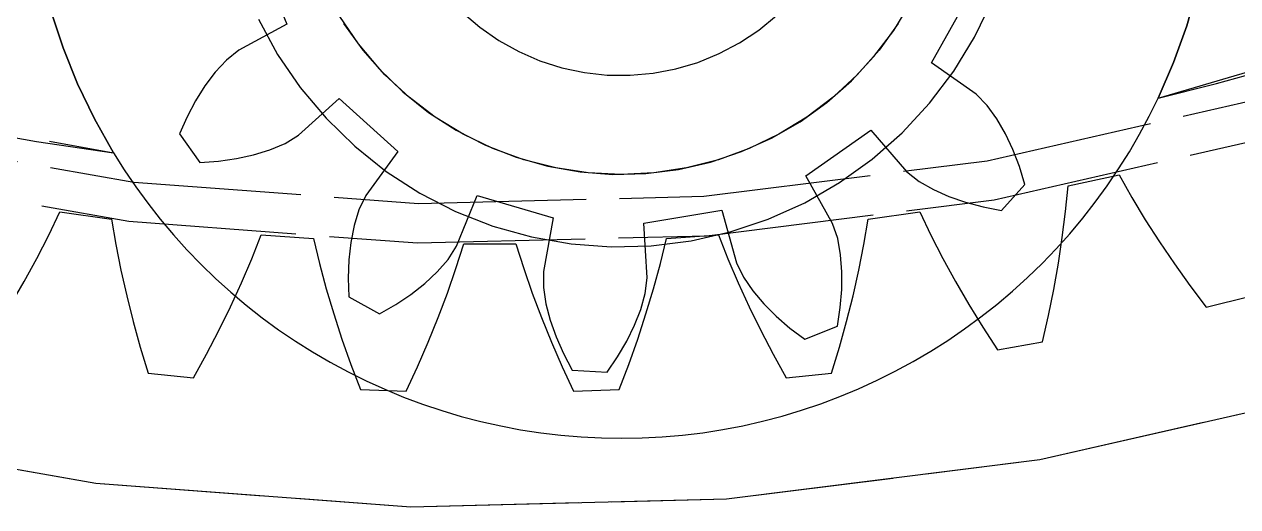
# Model space of a CAD drawing. Header units: millimetres. Extents: x -9 to 234, y -53 to 196.
# Drawn here: x 21.72 to 30.92, y 121.71 to 125.36 of the extents above; entities that cross this region are included whole.
import ezdxf

# ---------------------------------------------------------------- set-up
doc = ezdxf.new("R2010")
doc.units = ezdxf.units.MM
doc.linetypes.add('DASHED', pattern=[1.524, 1.27, -0.254])
doc.layers.add('HIDDEN', color=8, linetype='DASHED')
doc.layers.add('VISIBLE', color=7, linetype='CONTINUOUS')

msp = doc.modelspace()

# ---------------------------------------------------------------- linework, layer by layer
at = {"layer": 'HIDDEN'}
for points in [[(12.40764, 127.83736), (14.25, 126.64744), (16.20168, 125.64687), (18.24329, 124.8456), (20.35454, 124.25159), (22.51444, 123.87074), (24.70152, 123.70684), (26.89406, 123.76152), (29.07026, 124.03423), (31.20849, 124.52227), (33.2875, 125.22078), (35.28663, 126.12282), (37.18602, 127.21943), (38.96678, 128.49971), (40.61121, 129.95093), (42.10298, 131.55867), (43.42725, 133.30696), (44.57087, 135.17841), (45.52248, 137.15443), (46.2726, 139.21539), (46.81379, 141.34078), (47.14068, 143.50951), (47.25, 145.7)], [(12.40764, 127.83736), (14.25, 126.64744), (16.20168, 125.64687), (18.24329, 124.8456), (20.35454, 124.25159), (22.51444, 123.87074), (24.70152, 123.70684), (26.89406, 123.76152), (29.07026, 124.03423), (31.20849, 124.52227), (33.2875, 125.22078), (35.28663, 126.12282), (37.18602, 127.21943), (38.96678, 128.49971), (40.61121, 129.95093), (42.10298, 131.55867), (43.42725, 133.30696), (44.57087, 135.17841), (45.52248, 137.15443), (46.2726, 139.21539), (46.81379, 141.34078), (47.14068, 143.50951), (47.25, 145.7)], [(12.58276, 128.08095), (14.4, 126.90725), (16.32507, 125.92032), (18.33884, 125.12998), (20.4213, 124.54406), (22.55174, 124.16841), (24.709, 124.00674), (26.87164, 124.06068), (29.01817, 124.32967), (31.12724, 124.81105), (33.1779, 125.50004), (35.14977, 126.38978), (37.02325, 127.47144), (38.77973, 128.73426), (40.40174, 130.16569), (41.87316, 131.75151), (43.17938, 133.47595), (44.30741, 135.32189), (45.24603, 137.27096), (45.98593, 139.30381), (46.51974, 141.40023), (46.84217, 143.53938), (46.95, 145.7)], [(12.58276, 128.08095), (14.4, 126.90725), (16.32507, 125.92032), (18.33884, 125.12998), (20.4213, 124.54406), (22.55174, 124.16841), (24.709, 124.00674), (26.87164, 124.06068), (29.01817, 124.32967), (31.12724, 124.81105), (33.1779, 125.50004), (35.14977, 126.38978), (37.02325, 127.47144), (38.77973, 128.73426), (40.40174, 130.16569), (41.87316, 131.75151), (43.17938, 133.47595), (44.30741, 135.32189), (45.24603, 137.27096), (45.98593, 139.30381), (46.51974, 141.40023), (46.84217, 143.53938), (46.95, 145.7)], [(12.58276, 128.08095), (14.4, 126.90725), (16.32507, 125.92032), (18.33884, 125.12998), (20.4213, 124.54406), (22.55174, 124.16841), (24.709, 124.00674), (26.87164, 124.06068), (29.01817, 124.32967), (31.12724, 124.81105), (33.1779, 125.50004), (35.14977, 126.38978), (37.02325, 127.47144), (38.77973, 128.73426), (40.40174, 130.16569), (41.87316, 131.75151), (43.17938, 133.47595), (44.30741, 135.32189), (45.24603, 137.27096), (45.98593, 139.30381), (46.51974, 141.40023), (46.84217, 143.53938), (46.95, 145.7)], [(12.58276, 128.08095), (14.4, 126.90725), (16.32507, 125.92032), (18.33884, 125.12998), (20.4213, 124.54406), (22.55174, 124.16841), (24.709, 124.00674), (26.87164, 124.06068), (29.01817, 124.32967), (31.12724, 124.81105), (33.1779, 125.50004), (35.14977, 126.38978), (37.02325, 127.47144), (38.77973, 128.73426), (40.40174, 130.16569), (41.87316, 131.75151), (43.17938, 133.47595), (44.30741, 135.32189), (45.24603, 137.27096), (45.98593, 139.30381), (46.51974, 141.40023), (46.84217, 143.53938), (46.95, 145.7)], [(13.25, 124.91539), (15.37911, 123.82386), (17.60632, 122.94974), (19.9095, 122.30173), (22.26575, 121.88626), (24.65166, 121.70746), (27.04352, 121.76711), (29.41756, 122.06461), (31.75017, 122.59702), (34.01818, 123.35903), (36.19906, 124.34308), (38.27111, 125.53938), (40.21376, 126.93604), (42.00768, 128.5192), (43.63507, 130.2731), (45.07973, 132.18032), (46.32732, 134.2219), (47.36543, 136.37756), (48.18375, 138.62588), (48.77414, 140.94449), (49.13074, 143.31037), (49.25, 145.7)], [(13.25, 124.91539), (15.37911, 123.82386), (17.60632, 122.94974), (19.9095, 122.30173), (22.26575, 121.88626), (24.65166, 121.70746), (27.04352, 121.76711), (29.41756, 122.06461), (31.75017, 122.59702), (34.01818, 123.35903), (36.19906, 124.34308), (38.27111, 125.53938), (40.21376, 126.93604), (42.00768, 128.5192), (43.63507, 130.2731), (45.07973, 132.18032), (46.32732, 134.2219), (47.36543, 136.37756), (48.18375, 138.62588), (48.77414, 140.94449), (49.13074, 143.31037), (49.25, 145.7)], [(13.25, 124.91539), (15.37911, 123.82386), (17.60632, 122.94974), (19.9095, 122.30173), (22.26575, 121.88626), (24.65166, 121.70746), (27.04352, 121.76711), (29.41756, 122.06461), (31.75017, 122.59702), (34.01818, 123.35903), (36.19906, 124.34308), (38.27111, 125.53938), (40.21376, 126.93604), (42.00768, 128.5192), (43.63507, 130.2731), (45.07973, 132.18032), (46.32732, 134.2219), (47.36543, 136.37756), (48.18375, 138.62588), (48.77414, 140.94449), (49.13074, 143.31037), (49.25, 145.7)], [(13.25, 124.91539), (15.37911, 123.82386), (17.60632, 122.94974), (19.9095, 122.30173), (22.26575, 121.88626), (24.65166, 121.70746), (27.04352, 121.76711), (29.41756, 122.06461), (31.75017, 122.59702), (34.01818, 123.35903), (36.19906, 124.34308), (38.27111, 125.53938), (40.21376, 126.93604), (42.00768, 128.5192), (43.63507, 130.2731), (45.07973, 132.18032), (46.32732, 134.2219), (47.36543, 136.37756), (48.18375, 138.62588), (48.77414, 140.94449), (49.13074, 143.31037), (49.25, 145.7)], [(13.25, 124.91539), (15.37911, 123.82386), (17.60632, 122.94974), (19.9095, 122.30173), (22.26575, 121.88626), (24.65166, 121.70746), (27.04352, 121.76711), (29.41756, 122.06461), (31.75017, 122.59702), (34.01818, 123.35903), (36.19906, 124.34308), (38.27111, 125.53938), (40.21376, 126.93604), (42.00768, 128.5192), (43.63507, 130.2731), (45.07973, 132.18032), (46.32732, 134.2219), (47.36543, 136.37756), (48.18375, 138.62588), (48.77414, 140.94449), (49.13074, 143.31037), (49.25, 145.7)], [(30.31364, 124.8048), (32.24944, 125.37126), (34.12365, 126.11663), (35.91976, 127.03435), (37.62196, 128.11635), (39.21528, 129.35311), (40.68569, 130.73373), (42.02026, 132.24606), (43.20723, 133.87681), (44.23616, 135.61161), (45.098, 137.43519), (45.78515, 139.33151)], [(13.06994, 127.98289), (14.78381, 126.91946), (16.58978, 126.02131), (18.47198, 125.29636), (20.41383, 124.75098), (22.39825, 124.38997)], [(13.6339, 127.60812), (14.13316, 127.29713), (14.64074, 126.99991), (15.15626, 126.71668), (15.67933, 126.44767), (16.20957, 126.19306), (16.74658, 125.95306), (17.28995, 125.72783), (17.83927, 125.51755), (18.39415, 125.32238), (18.95415, 125.14246), (19.51887, 124.97793), (20.08788, 124.82891), (20.66075, 124.69551), (21.23706, 124.57782), (21.81637, 124.47595), (22.39825, 124.38997)], [(23.48497, 125.91903), (23.71229, 125.36438)], [(23.48497, 125.91903), (23.71229, 125.36438)], [(28.59579, 125.0718), (28.88771, 125.59535)], [(28.59579, 125.0718), (28.88771, 125.59535)], [(30.61053, 125.63666), (30.52982, 125.35308), (30.43072, 125.0754), (30.31364, 124.8048)], [(30.31364, 124.8048), (30.43072, 125.0754), (30.52982, 125.35308), (30.61053, 125.63666)], [(23.49643, 125.40269), (23.64185, 125.13566), (23.81313, 124.88444), (24.00857, 124.65151), (24.22624, 124.43921), (24.46396, 124.24963), (24.71938, 124.08466), (24.98996, 123.94595), (25.273, 123.83486), (25.56569, 123.75251), (25.86513, 123.69971), (26.16834, 123.67699), (26.47231, 123.68457), (26.77401, 123.72238), (27.07045, 123.79004), (27.35867, 123.88687), (27.63583, 124.01193), (27.89915, 124.16396), (28.14603, 124.34145), (28.37401, 124.54265), (28.58082, 124.76554), (28.76441, 125.00791), (28.92296, 125.26736), (29.05489, 125.54131)], [(23.49643, 125.40269), (23.64185, 125.13566), (23.81313, 124.88444), (24.00857, 124.65151), (24.22624, 124.43921), (24.46396, 124.24963), (24.71938, 124.08466), (24.98996, 123.94595), (25.273, 123.83486), (25.56569, 123.75251), (25.86513, 123.69971), (26.16834, 123.67699), (26.47231, 123.68457), (26.77401, 123.72238), (27.07045, 123.79004), (27.35867, 123.88687), (27.63583, 124.01193), (27.89915, 124.16396), (28.14603, 124.34145), (28.37401, 124.54265), (28.58082, 124.76554), (28.76441, 125.00791), (28.92296, 125.26736), (29.05489, 125.54131)], [(23.49643, 125.40269), (23.64185, 125.13566), (23.81313, 124.88444), (24.00857, 124.65151), (24.22624, 124.43921), (24.46396, 124.24963), (24.71938, 124.08466), (24.98996, 123.94595), (25.273, 123.83486), (25.56569, 123.75251), (25.86513, 123.69971), (26.16834, 123.67699), (26.47231, 123.68457), (26.77401, 123.72238), (27.07045, 123.79004), (27.35867, 123.88687), (27.63583, 124.01193), (27.89915, 124.16396), (28.14603, 124.34145), (28.37401, 124.54265), (28.58082, 124.76554), (28.76441, 125.00791), (28.92296, 125.26736), (29.05489, 125.54131)], [(23.49643, 125.40269), (23.64185, 125.13566), (23.81313, 124.88444), (24.00857, 124.65151), (24.22624, 124.43921), (24.46396, 124.24963), (24.71938, 124.08466), (24.98996, 123.94595), (25.273, 123.83486), (25.56569, 123.75251), (25.86513, 123.69971), (26.16834, 123.67699), (26.47231, 123.68457), (26.77401, 123.72238), (27.07045, 123.79004), (27.35867, 123.88687), (27.63583, 124.01193), (27.89915, 124.16396), (28.14603, 124.34145), (28.37401, 124.54265), (28.58082, 124.76554), (28.76441, 125.00791), (28.92296, 125.26736), (29.05489, 125.54131)], [(24.11116, 125.42245), (24.25155, 125.21653), (24.41175, 125.02561), (24.59017, 124.85159), (24.78502, 124.69619), (24.99438, 124.56098), (25.21617, 124.44727), (25.44817, 124.35622), (25.68808, 124.28872), (25.93352, 124.24544), (26.18206, 124.22682), (26.43121, 124.23303), (26.6785, 124.26402), (26.92148, 124.31948), (27.15774, 124.39885), (27.38491, 124.50136), (27.60075, 124.62597), (27.80311, 124.77146), (27.98998, 124.93637), (28.15949, 125.11907), (28.30998, 125.31774), (28.43994, 125.5304)], [(24.11116, 125.42245), (24.25155, 125.21653), (24.41175, 125.02561), (24.59017, 124.85159), (24.78502, 124.69619), (24.99438, 124.56098), (25.21617, 124.44727), (25.44817, 124.35622), (25.68808, 124.28872), (25.93352, 124.24544), (26.18206, 124.22682), (26.43121, 124.23303), (26.6785, 124.26402), (26.92148, 124.31948), (27.15774, 124.39885), (27.38491, 124.50136), (27.60075, 124.62597), (27.80311, 124.77146), (27.98998, 124.93637), (28.15949, 125.11907), (28.30998, 125.31774), (28.43994, 125.5304)], [(24.11116, 125.42245), (24.25155, 125.21653), (24.41175, 125.02561), (24.59017, 124.85159), (24.78502, 124.69619), (24.99438, 124.56098), (25.21617, 124.44727), (25.44817, 124.35622), (25.68808, 124.28872), (25.93352, 124.24544), (26.18206, 124.22682), (26.43121, 124.23303), (26.6785, 124.26402), (26.92148, 124.31948), (27.15774, 124.39885), (27.38491, 124.50136), (27.60075, 124.62597), (27.80311, 124.77146), (27.98998, 124.93637), (28.15949, 125.11907), (28.30998, 125.31774), (28.43994, 125.5304)], [(24.11116, 125.42245), (24.25155, 125.21653), (24.41175, 125.02561), (24.59017, 124.85159), (24.78502, 124.69619), (24.99438, 124.56098), (25.21617, 124.44727), (25.44817, 124.35622), (25.68808, 124.28872), (25.93352, 124.24544), (26.18206, 124.22682), (26.43121, 124.23303), (26.6785, 124.26402), (26.92148, 124.31948), (27.15774, 124.39885), (27.38491, 124.50136), (27.60075, 124.62597), (27.80311, 124.77146), (27.98998, 124.93637), (28.15949, 125.11907), (28.30998, 125.31774), (28.43994, 125.5304)], [(24.11116, 125.42245), (24.25155, 125.21653), (24.41175, 125.02561), (24.59017, 124.85159), (24.78502, 124.69619), (24.99438, 124.56098), (25.21617, 124.44727), (25.44817, 124.35622), (25.68808, 124.28872), (25.93352, 124.24544), (26.18206, 124.22682), (26.43121, 124.23303), (26.6785, 124.26402), (26.92148, 124.31948), (27.15774, 124.39885), (27.38491, 124.50136), (27.60075, 124.62597), (27.80311, 124.77146), (27.98998, 124.93637), (28.15949, 125.11907), (28.30998, 125.31774), (28.43994, 125.5304)], [(24.11116, 125.42245), (24.25155, 125.21653), (24.41175, 125.02561), (24.59017, 124.85159), (24.78502, 124.69619), (24.99438, 124.56098), (25.21617, 124.44727), (25.44817, 124.35622), (25.68808, 124.28872), (25.93352, 124.24544), (26.18206, 124.22682), (26.43121, 124.23303), (26.6785, 124.26402), (26.92148, 124.31948), (27.15774, 124.39885), (27.38491, 124.50136), (27.60075, 124.62597), (27.80311, 124.77146), (27.98998, 124.93637), (28.15949, 125.11907), (28.30998, 125.31774), (28.43994, 125.5304)], [(24.11116, 125.42245), (24.25155, 125.21653), (24.41175, 125.02561), (24.59017, 124.85159), (24.78502, 124.69619), (24.99438, 124.56098), (25.21617, 124.44727), (25.44817, 124.35622), (25.68808, 124.28872), (25.93352, 124.24544), (26.18206, 124.22682), (26.43121, 124.23303), (26.6785, 124.26402), (26.92148, 124.31948), (27.15774, 124.39885), (27.38491, 124.50136), (27.60075, 124.62597), (27.80311, 124.77146), (27.98998, 124.93637), (28.15949, 125.11907), (28.30998, 125.31774), (28.43994, 125.5304)], [(24.11116, 125.42245), (24.25155, 125.21653), (24.41175, 125.02561), (24.59017, 124.85159), (24.78502, 124.69619), (24.99438, 124.56098), (25.21617, 124.44727), (25.44817, 124.35622), (25.68808, 124.28872), (25.93352, 124.24544), (26.18206, 124.22682), (26.43121, 124.23303), (26.6785, 124.26402), (26.92148, 124.31948), (27.15774, 124.39885), (27.38491, 124.50136), (27.60075, 124.62597), (27.80311, 124.77146), (27.98998, 124.93637), (28.15949, 125.11907), (28.30998, 125.31774), (28.43994, 125.5304)], [(22.39825, 124.38997), (22.25352, 124.64685), (22.12593, 124.91265), (22.01602, 125.18624), (21.92426, 125.46644)], [(21.92426, 125.46644), (22.01602, 125.18624), (22.12593, 124.91265), (22.25352, 124.64685), (22.39825, 124.38997)], [(25.04135, 125.45513), (25.17387, 125.34166), (25.31702, 125.24195), (25.4694, 125.15699), (25.62948, 125.08763), (25.79567, 125.03454), (25.96631, 124.99827), (26.13973, 124.97917), (26.31418, 124.97743), (26.48794, 124.99307), (26.65927, 125.02593), (26.82649, 125.07569), (26.98792, 125.14185), (27.14196, 125.22375), (27.28708, 125.32059), (27.42183, 125.43139)], [(25.04135, 125.45513), (25.17387, 125.34166), (25.31702, 125.24195), (25.4694, 125.15699), (25.62948, 125.08763), (25.79567, 125.03454), (25.96631, 124.99827), (26.13973, 124.97917), (26.31418, 124.97743), (26.48794, 124.99307), (26.65927, 125.02593), (26.82649, 125.07569), (26.98792, 125.14185), (27.14196, 125.22375), (27.28708, 125.32059), (27.42183, 125.43139)], [(23.71229, 125.36438), (23.34773, 125.16834)], [(23.71229, 125.36438), (23.34773, 125.16834)], [(26.24438, 124.22604), (25.99546, 124.23846), (25.74902, 124.27561), (25.5075, 124.33711), (25.2733, 124.42235), (25.04875, 124.53049), (24.83608, 124.66044), (24.63741, 124.81093), (24.45472, 124.98045), (24.2898, 125.16731), (24.14432, 125.36967)], [(26.24438, 124.22604), (25.99546, 124.23846), (25.74902, 124.27561), (25.5075, 124.33711), (25.2733, 124.42235), (25.04875, 124.53049), (24.83608, 124.66044), (24.63741, 124.81093), (24.45472, 124.98045), (24.2898, 125.16731), (24.14432, 125.36967)], [(28.34445, 125.36967), (28.19896, 125.16731), (28.03405, 124.98045), (27.85135, 124.81093), (27.65268, 124.66044), (27.44002, 124.53049), (27.21547, 124.42235), (26.98127, 124.33711), (26.73975, 124.27561), (26.4933, 124.23846), (26.24438, 124.22604)], [(28.34445, 125.36967), (28.19896, 125.16731), (28.03405, 124.98045), (27.85135, 124.81093), (27.65268, 124.66044), (27.44002, 124.53049), (27.21547, 124.42235), (26.98127, 124.33711), (26.73975, 124.27561), (26.4933, 124.23846), (26.24438, 124.22604)], [(23.34773, 125.16834), (23.25366, 125.09319)], [(23.34773, 125.16834), (23.25366, 125.09319)], [(23.25366, 125.09319), (23.16898, 125.00145)], [(23.25366, 125.09319), (23.16898, 125.00145)], [(28.93433, 124.83364), (28.59579, 125.0718)], [(28.93433, 124.83364), (28.59579, 125.0718)], [(30.31364, 124.8048), (30.7546, 124.91661), (31.1931, 125.03773)], [(23.16898, 125.00145), (23.09145, 124.89816)], [(23.16898, 125.00145), (23.09145, 124.89816)], [(23.09145, 124.89816), (23.02061, 124.7851)], [(23.09145, 124.89816), (23.02061, 124.7851)], [(22.39825, 124.38997), (22.48038, 124.25982), (22.56691, 124.13255), (22.65774, 124.00832), (22.75277, 123.88727), (22.85188, 123.76954), (22.95496, 123.65526), (23.06188, 123.54458), (23.17253, 123.43761), (23.28677, 123.3345), (23.40447, 123.23535), (23.5255, 123.14028), (23.6497, 123.04941), (23.77694, 122.96283), (23.90706, 122.88066), (24.03991, 122.80299), (24.17535, 122.7299), (24.3132, 122.66149), (24.45332, 122.59783), (24.59553, 122.539), (24.73966, 122.48507), (24.88556, 122.4361), (25.03304, 122.39214), (25.18195, 122.35326), (25.33209, 122.31948), (25.4833, 122.29087), (25.63541, 122.26744), (25.78822, 122.24922), (25.94157, 122.23624), (26.09527, 122.22851), (26.24915, 122.22604), (26.40302, 122.22884), (26.5567, 122.23689), (26.71002, 122.25019), (26.8628, 122.26873), (27.01485, 122.29249), (27.166, 122.32143), (27.31608, 122.35552), (27.4649, 122.39472), (27.61229, 122.43898), (27.75808, 122.48827), (27.9021, 122.5425), (28.04419, 122.60163), (28.18416, 122.66559), (28.32187, 122.73429), (28.45715, 122.80767), (28.58984, 122.88562), (28.71979, 122.96807), (28.84685, 123.05491), (28.97085, 123.14605), (29.09168, 123.24137), (29.20917, 123.34077), (29.32319, 123.44413), (29.43361, 123.55132), (29.5403, 123.66223), (29.64314, 123.77672), (29.742, 123.89467), (29.83677, 124.01592), (29.92734, 124.14034), (30.0136, 124.26779), (30.09546, 124.39812), (30.17281, 124.53116), (30.24556, 124.66677), (30.31364, 124.8048)], [(22.39825, 124.38997), (22.48038, 124.25982), (22.56691, 124.13255), (22.65774, 124.00832), (22.75277, 123.88727), (22.85188, 123.76954), (22.95496, 123.65526), (23.06188, 123.54458), (23.17253, 123.43761), (23.28677, 123.3345), (23.40447, 123.23535), (23.5255, 123.14028), (23.6497, 123.04941), (23.77694, 122.96283), (23.90706, 122.88066), (24.03991, 122.80299), (24.17535, 122.7299), (24.3132, 122.66149), (24.45332, 122.59783), (24.59553, 122.539), (24.73966, 122.48507), (24.88556, 122.4361), (25.03304, 122.39214), (25.18195, 122.35326), (25.33209, 122.31948), (25.4833, 122.29087), (25.63541, 122.26744), (25.78822, 122.24922), (25.94157, 122.23624), (26.09527, 122.22851), (26.24915, 122.22604), (26.40302, 122.22884), (26.5567, 122.23689), (26.71002, 122.25019), (26.8628, 122.26873), (27.01485, 122.29249), (27.166, 122.32143), (27.31608, 122.35552), (27.4649, 122.39472), (27.61229, 122.43898), (27.75808, 122.48827), (27.9021, 122.5425), (28.04419, 122.60163), (28.18416, 122.66559), (28.32187, 122.73429), (28.45715, 122.80767), (28.58984, 122.88562), (28.71979, 122.96807), (28.84685, 123.05491), (28.97085, 123.14605), (29.09168, 123.24137), (29.20917, 123.34077), (29.32319, 123.44413), (29.43361, 123.55132), (29.5403, 123.66223), (29.64314, 123.77672), (29.742, 123.89467), (29.83677, 124.01592), (29.92734, 124.14034), (30.0136, 124.26779), (30.09546, 124.39812), (30.17281, 124.53116), (30.24556, 124.66677), (30.31364, 124.8048)], [(23.02061, 124.7851), (22.95636, 124.6633)], [(23.02061, 124.7851), (22.95636, 124.6633)], [(23.80086, 124.52463), (24.10838, 124.80169)], [(23.80086, 124.52463), (24.10838, 124.80169)], [(24.10838, 124.80169), (24.55385, 124.40059)], [(24.10838, 124.80169), (24.55385, 124.40059)], [(29.01876, 124.7478), (28.93433, 124.83364)], [(29.01876, 124.7478), (28.93433, 124.83364)], [(29.09188, 124.6466), (29.01876, 124.7478)], [(29.09188, 124.6466), (29.01876, 124.7478)], [(22.95636, 124.6633), (22.89881, 124.53352)], [(22.95636, 124.6633), (22.89881, 124.53352)], [(29.15652, 124.5348), (29.09188, 124.6466)], [(29.15652, 124.5348), (29.09188, 124.6466)], [(22.89881, 124.53352), (23.05181, 124.31617)], [(22.89881, 124.53352), (23.05181, 124.31617)], [(23.69838, 124.46142), (23.80086, 124.52463)], [(23.69838, 124.46142), (23.80086, 124.52463)], [(27.64518, 124.21538), (28.13535, 124.56043)], [(27.64518, 124.21538), (28.13535, 124.56043)], [(28.13535, 124.56043), (28.4076, 124.24864)], [(28.13535, 124.56043), (28.4076, 124.24864)], [(29.21336, 124.41408), (29.15652, 124.5348)], [(29.21336, 124.41408), (29.15652, 124.5348)], [(23.46007, 124.37451), (23.58345, 124.41265)], [(23.46007, 124.37451), (23.58345, 124.41265)], [(23.58345, 124.41265), (23.69838, 124.46142)], [(23.58345, 124.41265), (23.69838, 124.46142)], [(24.55385, 124.40059), (24.31045, 124.06579)], [(24.55385, 124.40059), (24.31045, 124.06579)], [(29.2626, 124.28549), (29.21336, 124.41408)], [(29.2626, 124.28549), (29.21336, 124.41408)], [(23.05181, 124.31617), (23.1934, 124.32657)], [(23.05181, 124.31617), (23.1934, 124.32657)], [(23.1934, 124.32657), (23.32973, 124.34596)], [(23.1934, 124.32657), (23.32973, 124.34596)], [(23.32973, 124.34596), (23.46007, 124.37451)], [(23.32973, 124.34596), (23.46007, 124.37451)], [(27.84686, 123.85392), (27.64518, 124.21538)], [(27.84686, 123.85392), (27.64518, 124.21538)], [(28.4076, 124.24864), (28.50179, 124.17364)], [(28.4076, 124.24864), (28.50179, 124.17364)], [(29.30425, 124.14976), (29.2626, 124.28549)], [(29.30425, 124.14976), (29.2626, 124.28549)], [(29.63033, 124.14048), (30.01741, 124.22276)], [(29.63033, 124.14048), (30.01741, 124.22276)], [(30.01741, 124.22276), (30.11374, 124.05216)], [(30.01741, 124.22276), (30.11374, 124.05216)], [(28.50179, 124.17364), (28.61008, 124.1115)], [(28.50179, 124.17364), (28.61008, 124.1115)], [(29.12639, 123.95223), (29.30425, 124.14976)], [(29.12639, 123.95223), (29.30425, 124.14976)], [(29.61172, 123.94545), (29.63033, 124.14048)], [(29.61172, 123.94545), (29.63033, 124.14048)], [(24.31045, 124.06579), (24.2583, 123.95727)], [(24.31045, 124.06579), (24.2583, 123.95727)], [(24.998, 123.68243), (25.15486, 124.06548)], [(24.998, 123.68243), (25.15486, 124.06548)], [(25.15486, 124.06548), (25.73024, 123.89739)], [(25.15486, 124.06548), (25.73024, 123.89739)], [(28.61008, 124.1115), (28.72802, 124.0589)], [(28.61008, 124.1115), (28.72802, 124.0589)], [(28.72802, 124.0589), (28.85402, 124.01499)], [(28.72802, 124.0589), (28.85402, 124.01499)], [(30.11374, 124.05216), (30.21589, 123.88302)], [(30.11374, 124.05216), (30.21589, 123.88302)], [(21.90818, 123.76561), (21.99238, 123.94252)], [(21.90818, 123.76561), (21.99238, 123.94252)], [(21.99238, 123.94252), (22.38425, 123.88745)], [(21.99238, 123.94252), (22.38425, 123.88745)], [(24.2583, 123.95727), (24.22181, 123.83787)], [(24.2583, 123.95727), (24.22181, 123.83787)], [(26.41713, 123.85623), (27.00846, 123.95443)], [(26.41713, 123.85623), (27.00846, 123.95443)], [(27.00846, 123.95443), (27.11847, 123.55539)], [(27.00846, 123.95443), (27.11847, 123.55539)], [(28.11575, 123.88745), (28.50762, 123.94252)], [(28.11575, 123.88745), (28.50762, 123.94252)], [(28.50762, 123.94252), (28.59182, 123.76561)], [(28.50762, 123.94252), (28.59182, 123.76561)], [(28.85402, 124.01499), (28.98706, 123.97946)], [(28.85402, 124.01499), (28.98706, 123.97946)], [(28.98706, 123.97946), (29.12639, 123.95223)], [(28.98706, 123.97946), (29.12639, 123.95223)], [(29.5872, 123.74939), (29.61172, 123.94545)], [(29.5872, 123.74939), (29.61172, 123.94545)], [(22.38425, 123.88745), (22.41642, 123.69418)], [(22.38425, 123.88745), (22.41642, 123.69418)], [(25.73024, 123.89739), (25.65621, 123.49013)], [(25.73024, 123.89739), (25.65621, 123.49013)], [(26.442, 123.44306), (26.41713, 123.85623)], [(26.442, 123.44306), (26.41713, 123.85623)], [(27.88569, 123.73995), (27.84686, 123.85392)], [(27.88569, 123.73995), (27.84686, 123.85392)], [(28.08358, 123.69418), (28.11575, 123.88745)], [(28.08358, 123.69418), (28.11575, 123.88745)], [(30.21589, 123.88302), (30.32349, 123.71532)], [(30.21589, 123.88302), (30.32349, 123.71532)], [(21.81808, 123.58976), (21.90818, 123.76561)], [(21.81808, 123.58976), (21.90818, 123.76561)], [(23.44639, 123.58593), (23.51804, 123.76828)], [(23.44639, 123.58593), (23.51804, 123.76828)], [(23.51804, 123.76828), (23.9128, 123.74068)], [(23.51804, 123.76828), (23.9128, 123.74068)], [(24.22181, 123.83787), (24.19678, 123.71117)], [(24.22181, 123.83787), (24.19678, 123.71117)], [(26.5872, 123.74068), (26.98196, 123.76828)], [(26.5872, 123.74068), (26.98196, 123.76828)], [(26.98196, 123.76828), (27.05361, 123.58593)], [(26.98196, 123.76828), (27.05361, 123.58593)], [(28.59182, 123.76561), (28.68192, 123.58976)], [(28.59182, 123.76561), (28.68192, 123.58976)], [(29.55711, 123.55242), (29.5872, 123.74939)], [(29.55711, 123.55242), (29.5872, 123.74939)], [(22.41642, 123.69418), (22.45457, 123.50031)], [(22.41642, 123.69418), (22.45457, 123.50031)], [(23.9128, 123.74068), (23.95838, 123.55013)], [(23.9128, 123.74068), (23.95838, 123.55013)], [(24.19678, 123.71117), (24.182, 123.57857)], [(24.19678, 123.71117), (24.182, 123.57857)], [(24.9331, 123.58102), (24.998, 123.68243)], [(24.9331, 123.58102), (24.998, 123.68243)], [(24.99338, 123.51398), (25.05214, 123.70089)], [(24.99338, 123.51398), (25.05214, 123.70089)], [(25.05214, 123.70089), (25.44786, 123.70089)], [(25.05214, 123.70089), (25.44786, 123.70089)], [(25.44786, 123.70089), (25.50662, 123.51398)], [(25.44786, 123.70089), (25.50662, 123.51398)], [(26.54162, 123.55013), (26.5872, 123.74068)], [(26.54162, 123.55013), (26.5872, 123.74068)], [(27.90765, 123.61704), (27.88569, 123.73995)], [(27.90765, 123.61704), (27.88569, 123.73995)], [(28.04543, 123.50031), (28.08358, 123.69418)], [(28.04543, 123.50031), (28.08358, 123.69418)], [(30.32349, 123.71532), (30.43625, 123.54903)], [(30.32349, 123.71532), (30.43625, 123.54903)], [(21.72244, 123.41497), (21.81808, 123.58976)], [(21.72244, 123.41497), (21.81808, 123.58976)], [(23.36877, 123.40422), (23.44639, 123.58593)], [(23.36877, 123.40422), (23.44639, 123.58593)], [(24.182, 123.57857), (24.17697, 123.44096)], [(24.182, 123.57857), (24.17697, 123.44096)], [(24.85071, 123.48721), (24.9331, 123.58102)], [(24.85071, 123.48721), (24.9331, 123.58102)], [(27.05361, 123.58593), (27.13123, 123.40422)], [(27.05361, 123.58593), (27.13123, 123.40422)], [(27.91739, 123.48827), (27.90765, 123.61704)], [(27.91739, 123.48827), (27.90765, 123.61704)], [(28.68192, 123.58976), (28.77756, 123.41497)], [(28.68192, 123.58976), (28.77756, 123.41497)], [(22.45457, 123.50031), (22.49832, 123.30592)], [(22.45457, 123.50031), (22.49832, 123.30592)], [(23.95838, 123.55013), (24.00995, 123.35939)], [(23.95838, 123.55013), (24.00995, 123.35939)], [(24.75609, 123.39932), (24.85071, 123.48721)], [(24.75609, 123.39932), (24.85071, 123.48721)], [(24.92863, 123.32731), (24.99338, 123.51398)], [(24.92863, 123.32731), (24.99338, 123.51398)], [(25.50662, 123.51398), (25.57137, 123.32731)], [(25.50662, 123.51398), (25.57137, 123.32731)], [(25.65621, 123.49013), (25.65631, 123.36973)], [(25.65621, 123.49013), (25.65631, 123.36973)], [(26.49005, 123.35939), (26.54162, 123.55013)], [(26.49005, 123.35939), (26.54162, 123.55013)], [(27.11847, 123.55539), (27.17079, 123.44696)], [(27.11847, 123.55539), (27.17079, 123.44696)], [(27.91622, 123.35485), (27.91739, 123.48827)], [(27.91622, 123.35485), (27.91739, 123.48827)], [(28.00168, 123.30592), (28.04543, 123.50031)], [(28.00168, 123.30592), (28.04543, 123.50031)], [(29.52174, 123.35465), (29.55711, 123.55242)], [(29.52174, 123.35465), (29.55711, 123.55242)], [(30.43625, 123.54903), (30.55394, 123.38415)], [(30.43625, 123.54903), (30.55394, 123.38415)], [(21.62156, 123.24122), (21.72244, 123.41497)], [(21.62156, 123.24122), (21.72244, 123.41497)], [(23.28556, 123.22318), (23.36877, 123.40422)], [(23.28556, 123.22318), (23.36877, 123.40422)], [(24.17697, 123.44096), (24.18143, 123.29906)], [(24.17697, 123.44096), (24.18143, 123.29906)], [(24.65105, 123.31704), (24.75609, 123.39932)], [(24.65105, 123.31704), (24.75609, 123.39932)], [(26.42753, 123.32353), (26.442, 123.44306)], [(26.42753, 123.32353), (26.442, 123.44306)], [(27.13123, 123.40422), (27.21444, 123.22318)], [(27.13123, 123.40422), (27.21444, 123.22318)], [(27.17079, 123.44696), (27.24139, 123.34399)], [(27.17079, 123.44696), (27.24139, 123.34399)], [(28.77756, 123.41497), (28.87844, 123.24122)], [(28.77756, 123.41497), (28.87844, 123.24122)], [(30.55394, 123.38415), (30.67637, 123.22067)], [(30.55394, 123.38415), (30.67637, 123.22067)], [(22.49832, 123.30592), (22.5474, 123.1111)], [(22.49832, 123.30592), (22.5474, 123.1111)], [(24.00995, 123.35939), (24.06715, 123.16853)], [(24.00995, 123.35939), (24.06715, 123.16853)], [(24.18143, 123.29906), (24.41358, 123.16961)], [(24.18143, 123.29906), (24.41358, 123.16961)], [(24.53664, 123.24042), (24.65105, 123.31704)], [(24.53664, 123.24042), (24.65105, 123.31704)], [(24.85825, 123.1409), (24.92863, 123.32731)], [(24.85825, 123.1409), (24.92863, 123.32731)], [(25.57137, 123.32731), (25.64175, 123.1409)], [(25.57137, 123.32731), (25.64175, 123.1409)], [(25.65631, 123.36973), (25.67524, 123.24633)], [(25.65631, 123.36973), (25.67524, 123.24633)], [(26.394, 123.20327), (26.42753, 123.32353)], [(26.394, 123.20327), (26.42753, 123.32353)], [(26.43285, 123.16853), (26.49005, 123.35939)], [(26.43285, 123.16853), (26.49005, 123.35939)], [(27.24139, 123.34399), (27.32484, 123.24542)], [(27.24139, 123.34399), (27.32484, 123.24542)], [(27.90479, 123.21762), (27.91622, 123.35485)], [(27.90479, 123.21762), (27.91622, 123.35485)], [(27.9526, 123.1111), (28.00168, 123.30592)], [(27.9526, 123.1111), (28.00168, 123.30592)], [(29.48128, 123.15615), (29.52174, 123.35465)], [(29.48128, 123.15615), (29.52174, 123.35465)], [(30.67637, 123.22067), (31.0122, 123.30441)], [(30.67637, 123.22067), (31.0122, 123.30441)], [(23.19704, 123.04282), (23.28556, 123.22318)], [(23.19704, 123.04282), (23.28556, 123.22318)], [(24.41358, 123.16961), (24.53664, 123.24042)], [(24.41358, 123.16961), (24.53664, 123.24042)], [(25.67524, 123.24633), (25.70765, 123.12132)], [(25.67524, 123.24633), (25.70765, 123.12132)], [(26.34689, 123.08302), (26.394, 123.20327)], [(26.34689, 123.08302), (26.394, 123.20327)], [(27.21444, 123.22318), (27.30296, 123.04282)], [(27.21444, 123.22318), (27.30296, 123.04282)], [(27.32484, 123.24542), (27.4193, 123.15119)], [(27.32484, 123.24542), (27.4193, 123.15119)], [(27.88342, 123.07726), (27.90479, 123.21762)], [(27.88342, 123.07726), (27.90479, 123.21762)], [(28.87844, 123.24122), (28.98435, 123.06853)], [(28.87844, 123.24122), (28.98435, 123.06853)], [(22.5474, 123.1111), (22.6016, 122.91591)], [(22.5474, 123.1111), (22.6016, 122.91591)], [(24.06715, 123.16853), (24.12971, 122.9776)], [(24.06715, 123.16853), (24.12971, 122.9776)], [(24.78253, 122.9548), (24.85825, 123.1409)], [(24.78253, 122.9548), (24.85825, 123.1409)], [(25.64175, 123.1409), (25.71747, 122.9548)], [(25.64175, 123.1409), (25.71747, 122.9548)], [(25.70765, 123.12132), (25.75188, 122.99543)], [(25.70765, 123.12132), (25.75188, 122.99543)], [(26.37029, 122.9776), (26.43285, 123.16853)], [(26.37029, 122.9776), (26.43285, 123.16853)], [(27.4193, 123.15119), (27.52375, 123.06146)], [(27.4193, 123.15119), (27.52375, 123.06146)], [(27.8984, 122.91591), (27.9526, 123.1111)], [(27.8984, 122.91591), (27.9526, 123.1111)], [(29.43593, 122.95701), (29.48128, 123.15615)], [(29.43593, 122.95701), (29.48128, 123.15615)], [(23.10344, 122.86316), (23.19704, 123.04282)], [(23.10344, 122.86316), (23.19704, 123.04282)], [(26.28795, 122.96332), (26.34689, 123.08302)], [(26.28795, 122.96332), (26.34689, 123.08302)], [(27.30296, 123.04282), (27.39656, 122.86316)], [(27.30296, 123.04282), (27.39656, 122.86316)], [(27.52375, 123.06146), (27.63748, 122.97647)], [(27.52375, 123.06146), (27.63748, 122.97647)], [(27.63748, 122.97647), (27.88342, 123.07726)], [(27.63748, 122.97647), (27.88342, 123.07726)], [(28.98435, 123.06853), (29.09507, 122.89691)], [(28.98435, 123.06853), (29.09507, 122.89691)], [(24.12971, 122.9776), (24.19739, 122.78666)], [(24.12971, 122.9776), (24.19739, 122.78666)], [(24.70169, 122.76905), (24.78253, 122.9548)], [(24.70169, 122.76905), (24.78253, 122.9548)], [(25.71747, 122.9548), (25.79831, 122.76905)], [(25.71747, 122.9548), (25.79831, 122.76905)], [(25.75188, 122.99543), (25.80705, 122.86927)], [(25.75188, 122.99543), (25.80705, 122.86927)], [(26.21811, 122.84464), (26.28795, 122.96332)], [(26.21811, 122.84464), (26.28795, 122.96332)], [(26.30261, 122.78666), (26.37029, 122.9776)], [(26.30261, 122.78666), (26.37029, 122.9776)], [(29.09507, 122.89691), (29.43593, 122.95701)], [(29.09507, 122.89691), (29.43593, 122.95701)], [(22.6016, 122.91591), (22.66074, 122.72041)], [(22.6016, 122.91591), (22.66074, 122.72041)], [(23.00496, 122.68424), (23.10344, 122.86316)], [(23.00496, 122.68424), (23.10344, 122.86316)], [(25.80705, 122.86927), (25.87264, 122.74335)], [(25.80705, 122.86927), (25.87264, 122.74335)], [(26.13796, 122.72745), (26.21811, 122.84464)], [(26.13796, 122.72745), (26.21811, 122.84464)], [(27.39656, 122.86316), (27.49504, 122.68424)], [(27.39656, 122.86316), (27.49504, 122.68424)], [(27.83926, 122.72041), (27.8984, 122.91591)], [(27.83926, 122.72041), (27.8984, 122.91591)], [(24.19739, 122.78666), (24.27002, 122.59577)], [(24.19739, 122.78666), (24.27002, 122.59577)], [(24.61592, 122.58369), (24.70169, 122.76905)], [(24.61592, 122.58369), (24.70169, 122.76905)], [(25.79831, 122.76905), (25.88408, 122.58369)], [(25.79831, 122.76905), (25.88408, 122.58369)], [(25.87264, 122.74335), (26.13796, 122.72745)], [(25.87264, 122.74335), (26.13796, 122.72745)], [(26.22998, 122.59577), (26.30261, 122.78666)], [(26.22998, 122.59577), (26.30261, 122.78666)], [(22.66074, 122.72041), (23.00496, 122.68424)], [(22.66074, 122.72041), (23.00496, 122.68424)], [(27.49504, 122.68424), (27.83926, 122.72041)], [(27.49504, 122.68424), (27.83926, 122.72041)], [(24.27002, 122.59577), (24.61592, 122.58369)], [(24.27002, 122.59577), (24.61592, 122.58369)], [(25.88408, 122.58369), (26.22998, 122.59577)], [(25.88408, 122.58369), (26.22998, 122.59577)]]:
    msp.add_lwpolyline(points, dxfattribs=at)
at = {"layer": 'VISIBLE'}
msp.add_lwpolyline([(13.25, 124.91539), (15.37911, 123.82386), (17.60632, 122.94974), (19.9095, 122.30173), (22.26575, 121.88626), (24.65166, 121.70746), (27.04352, 121.76711), (29.41756, 122.06461), (31.75017, 122.59702), (34.01818, 123.35903), (36.19906, 124.34308), (38.27111, 125.53938), (40.21376, 126.93604), (42.00768, 128.5192), (43.63507, 130.2731), (45.07973, 132.18032), (46.32732, 134.2219), (47.36543, 136.37756), (48.18375, 138.62588), (48.77414, 140.94449), (49.13074, 143.31037), (49.25, 145.7)], dxfattribs=at)

doc.saveas('drawing.dxf')
